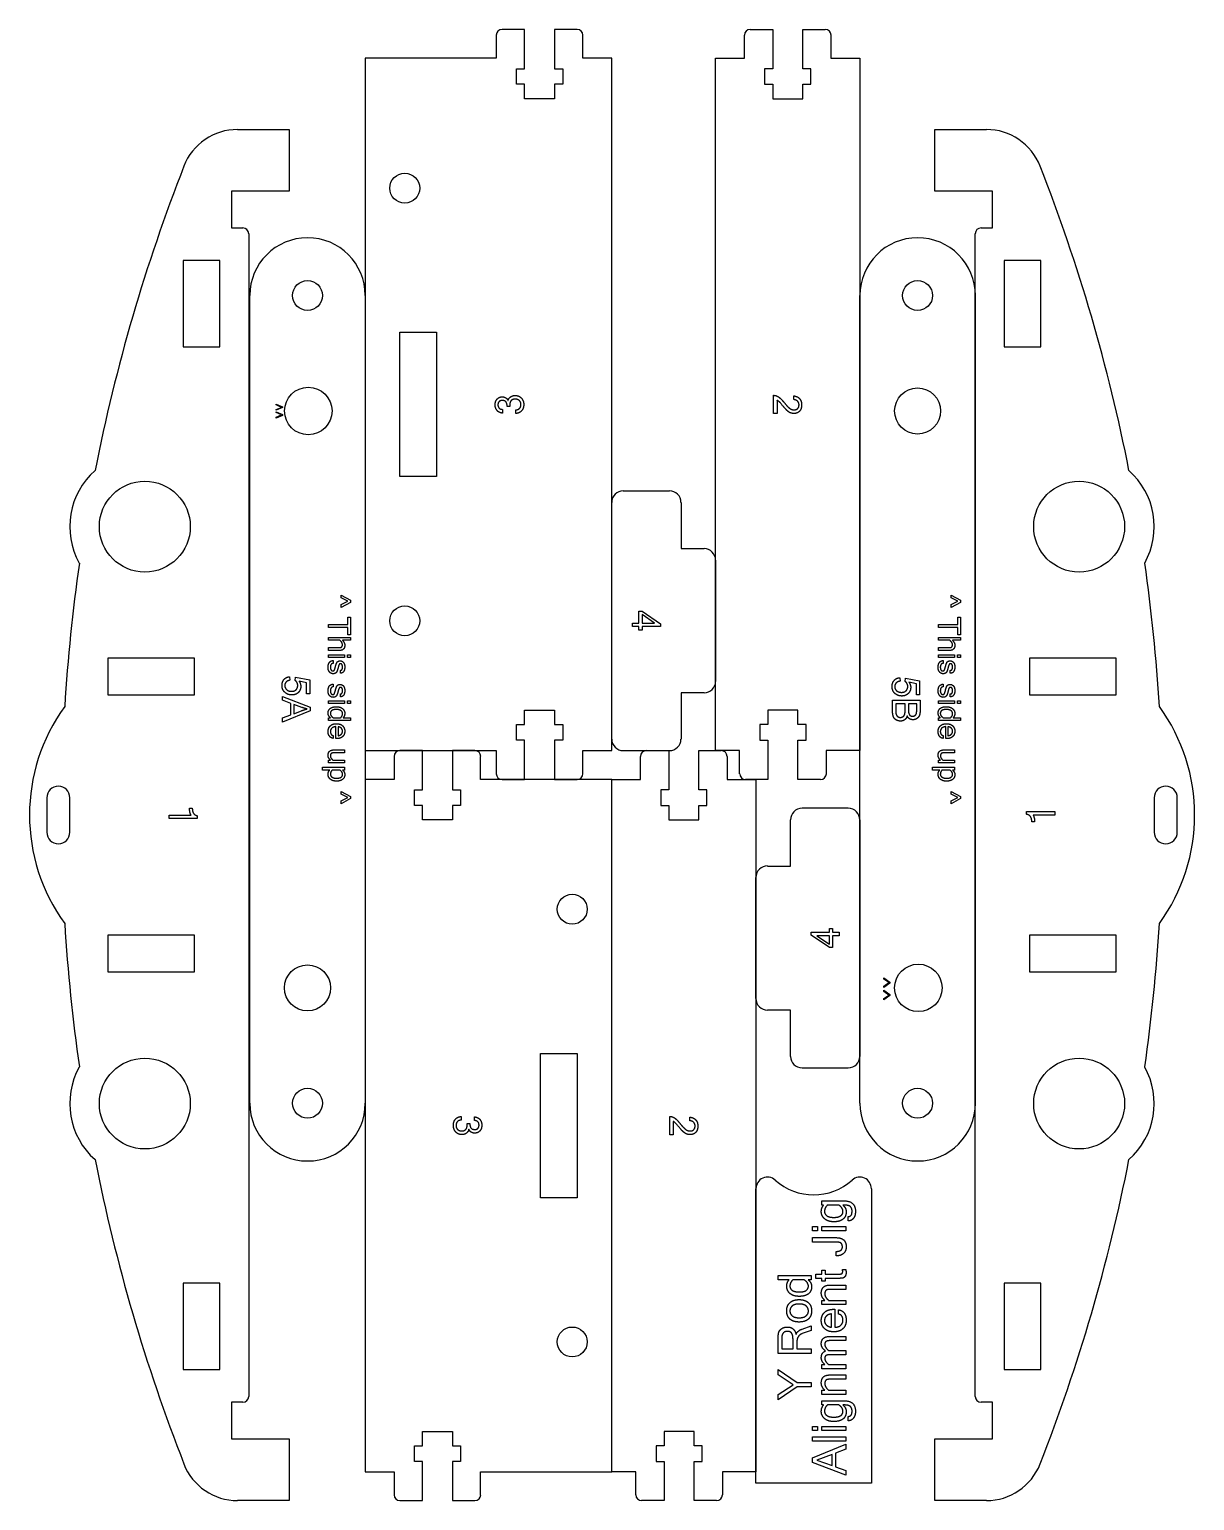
# Model space of a CAD drawing. Extents: x -0.9 to 7, y 0.1 to 10.2.
import ezdxf

# ---------------------------------------------------------------- set-up
doc = ezdxf.new("R2010")
doc.units = 0
doc.header["$MEASUREMENT"] = 0
doc.layers.add('VISIBLE', color=7, linetype='CONTINUOUS')

msp = doc.modelspace()

# ---------------------------------------------------------------- linework, layer by layer
at = {"layer": 'VISIBLE'}
for p, q in [((2.445, 10.166), (2.291, 10.166)), ((2.445, 9.898), (2.445, 10.166)), ((2.803, 10.166), (2.649, 10.166)), ((2.649, 10.166), (2.649, 9.898)), ((3.984, 10.166), (4.138, 10.166)), ((4.138, 10.166), (4.138, 9.898)), ((4.342, 9.898), (4.342, 10.166)), ((4.342, 10.166), (4.496, 10.166)), ((2.252, 10.127), (2.252, 9.969)), ((2.842, 9.969), (2.842, 10.127)), ((3.945, 9.969), (3.945, 10.127)), ((4.535, 10.127), (4.535, 9.969)), ((2.252, 9.969), (1.358, 9.969)), ((1.358, 9.969), (1.358, 5.245)), ((3.039, 9.969), (2.842, 9.969)), ((3.039, 5.245), (3.039, 9.969)), ((3.748, 9.969), (3.945, 9.969)), ((3.748, 5.245), (3.748, 9.969)), ((4.535, 9.969), (4.732, 9.969)), ((4.732, 9.969), (4.732, 5.245)), ((2.39, 9.792), (2.39, 9.898)), ((2.39, 9.898), (2.445, 9.898)), ((2.649, 9.898), (2.705, 9.898)), ((2.705, 9.898), (2.705, 9.792)), ((4.082, 9.898), (4.082, 9.792)), ((4.138, 9.898), (4.082, 9.898)), ((4.397, 9.898), (4.342, 9.898)), ((4.397, 9.792), (4.397, 9.898)), ((2.445, 9.792), (2.39, 9.792)), ((2.445, 9.693), (2.445, 9.792)), ((2.649, 9.792), (2.649, 9.693)), ((2.705, 9.792), (2.649, 9.792)), ((4.082, 9.792), (4.138, 9.792)), ((4.138, 9.792), (4.138, 9.693)), ((4.342, 9.792), (4.397, 9.792)), ((4.342, 9.693), (4.342, 9.792)), ((2.649, 9.693), (2.445, 9.693)), ((4.138, 9.693), (4.342, 9.693)), ((0.487, 9.483), (0.838, 9.483)), ((0.838, 9.483), (0.838, 9.062)), ((5.244, 9.483), (5.595, 9.483)), ((5.244, 9.062), (5.244, 9.483)), ((0.445, 9.062), (0.445, 8.812)), ((0.838, 9.062), (0.445, 9.062)), ((5.638, 9.062), (5.244, 9.062)), ((5.638, 8.812), (5.638, 9.062)), ((0.445, 8.812), (0.523, 8.812)), ((0.563, 8.772), (0.563, 0.837)), ((5.519, 0.837), (5.519, 8.772)), ((5.559, 8.812), (5.638, 8.812)), ((0.116, 8.589), (0.116, 7.999)), ((0.366, 8.589), (0.116, 8.589)), ((0.366, 7.999), (0.366, 8.589)), ((5.716, 8.589), (5.716, 7.999)), ((5.966, 8.589), (5.716, 8.589)), ((5.966, 7.999), (5.966, 8.589)), ((0.571, 2.838), (0.571, 8.35)), ((1.358, 8.35), (1.358, 2.838)), ((4.732, 2.838), (4.732, 8.35)), ((5.519, 8.35), (5.519, 2.838)), ((1.594, 8.099), (1.844, 8.099)), ((1.594, 7.115), (1.594, 8.099)), ((1.844, 8.099), (1.844, 7.115)), ((0.116, 7.999), (0.366, 7.999)), ((5.716, 7.999), (5.966, 7.999)), ((4.144, 7.545), (4.144, 7.669)), ((4.167, 7.635), (4.167, 7.545)), ((4.281, 7.64), (4.281, 7.665)), ((0.751, 7.608), (0.793, 7.59)), ((0.751, 7.603), (0.751, 7.608)), ((0.786, 7.587), (0.751, 7.603)), ((0.751, 7.572), (0.786, 7.587)), ((0.793, 7.585), (0.751, 7.567)), ((0.751, 7.567), (0.751, 7.572)), ((0.751, 7.556), (0.793, 7.538)), ((0.751, 7.551), (0.751, 7.556)), ((0.786, 7.535), (0.751, 7.551)), ((0.751, 7.52), (0.786, 7.535)), ((0.793, 7.532), (0.751, 7.514)), ((0.793, 7.59), (0.793, 7.585)), ((0.793, 7.538), (0.793, 7.532)), ((2.293, 7.573), (2.293, 7.548)), ((2.325, 7.593), (2.325, 7.599)), ((2.344, 7.593), (2.325, 7.593)), ((2.344, 7.603), (2.344, 7.593)), ((2.386, 7.545), (2.386, 7.57)), ((4.167, 7.545), (4.144, 7.545)), ((0.751, 7.514), (0.751, 7.52)), ((1.844, 7.115), (1.594, 7.115)), ((3.039, 5.323), (3.039, 6.938)), ((3.433, 7.016), (3.118, 7.016)), ((3.512, 6.938), (3.512, 6.623)), ((3.512, 6.623), (3.669, 6.623)), ((3.748, 6.544), (3.748, 5.717)), ((1.194, 6.286), (1.194, 6.305)), ((1.194, 6.305), (1.257, 6.271)), ((1.239, 6.264), (1.194, 6.286)), ((1.194, 6.241), (1.239, 6.264)), ((1.257, 6.256), (1.194, 6.222)), ((1.194, 6.222), (1.194, 6.241)), ((1.257, 6.271), (1.257, 6.256)), ((5.356, 6.286), (5.356, 6.305)), ((5.356, 6.305), (5.419, 6.271)), ((5.4, 6.264), (5.356, 6.286)), ((5.356, 6.241), (5.4, 6.264)), ((5.419, 6.256), (5.356, 6.222)), ((5.356, 6.222), (5.356, 6.241)), ((5.419, 6.271), (5.419, 6.256)), ((1.239, 6.105), (1.239, 6.154)), ((1.239, 6.154), (1.257, 6.154)), ((1.257, 6.154), (1.257, 6.035)), ((3.225, 6.195), (3.246, 6.195)), ((3.225, 6.115), (3.225, 6.195)), ((3.246, 6.195), (3.371, 6.11)), ((3.246, 6.173), (3.246, 6.115)), ((3.332, 6.115), (3.246, 6.173)), ((5.401, 6.105), (5.401, 6.154)), ((5.401, 6.154), (5.419, 6.154)), ((5.419, 6.154), (5.419, 6.035)), ((1.107, 6.105), (1.239, 6.105)), ((1.107, 6.085), (1.107, 6.105)), ((1.239, 6.085), (1.107, 6.085)), ((1.239, 6.035), (1.239, 6.085)), ((1.257, 6.035), (1.239, 6.035)), ((3.18, 6.091), (3.18, 6.115)), ((3.18, 6.115), (3.225, 6.115)), ((3.225, 6.091), (3.18, 6.091)), ((3.225, 6.066), (3.225, 6.091)), ((3.246, 6.066), (3.225, 6.066)), ((3.246, 6.115), (3.332, 6.115)), ((3.371, 6.091), (3.246, 6.091)), ((3.246, 6.091), (3.246, 6.066)), ((3.371, 6.11), (3.371, 6.091)), ((5.268, 6.085), (5.268, 6.105)), ((5.268, 6.105), (5.401, 6.105)), ((5.401, 6.085), (5.268, 6.085)), ((5.401, 6.035), (5.401, 6.085)), ((5.419, 6.035), (5.401, 6.035)), ((1.107, 5.997), (1.107, 6.016)), ((1.107, 6.016), (1.257, 6.016)), ((1.185, 5.997), (1.107, 5.997)), ((1.107, 5.947), (1.177, 5.947)), ((1.107, 5.927), (1.107, 5.947)), ((1.178, 5.927), (1.107, 5.927)), ((1.257, 5.997), (1.202, 5.997)), ((1.257, 6.016), (1.257, 5.997)), ((5.268, 5.997), (5.268, 6.016)), ((5.268, 6.016), (5.419, 6.016)), ((5.346, 5.997), (5.268, 5.997)), ((5.268, 5.947), (5.339, 5.947)), ((5.268, 5.927), (5.268, 5.947)), ((5.34, 5.927), (5.268, 5.927)), ((5.419, 5.997), (5.363, 5.997)), ((5.419, 6.016), (5.419, 5.997)), ((-0.399, 5.875), (-0.399, 5.625)), ((0.192, 5.875), (-0.399, 5.875)), ((0.192, 5.625), (0.192, 5.875)), ((1.107, 5.899), (1.216, 5.899)), ((1.107, 5.88), (1.107, 5.899)), ((1.216, 5.88), (1.107, 5.88)), ((1.139, 5.859), (1.139, 5.84)), ((1.216, 5.899), (1.216, 5.88)), ((1.236, 5.899), (1.257, 5.899)), ((1.236, 5.88), (1.236, 5.899)), ((1.257, 5.88), (1.236, 5.88)), ((1.257, 5.899), (1.257, 5.88)), ((5.268, 5.88), (5.268, 5.899)), ((5.268, 5.899), (5.377, 5.899)), ((5.377, 5.88), (5.268, 5.88)), ((5.301, 5.859), (5.301, 5.84)), ((5.377, 5.899), (5.377, 5.88)), ((5.398, 5.88), (5.398, 5.899)), ((5.398, 5.899), (5.419, 5.899)), ((5.419, 5.88), (5.398, 5.88)), ((5.419, 5.899), (5.419, 5.88)), ((5.89, 5.875), (5.89, 5.625)), ((6.481, 5.875), (5.89, 5.875)), ((6.481, 5.625), (6.481, 5.875)), ((0.842, 5.749), (0.844, 5.725)), ((0.879, 5.723), (0.882, 5.745)), ((0.882, 5.745), (0.979, 5.727)), ((0.979, 5.727), (0.979, 5.633)), ((1.188, 5.772), (1.188, 5.792)), ((5.004, 5.742), (5.006, 5.718)), ((5.041, 5.716), (5.043, 5.738)), ((5.043, 5.738), (5.14, 5.72)), ((5.349, 5.772), (5.349, 5.792)), ((-0.399, 5.625), (0.192, 5.625)), ((0.957, 5.708), (0.906, 5.718)), ((0.957, 5.633), (0.957, 5.708)), ((0.979, 5.633), (0.957, 5.633)), ((1.139, 5.698), (1.139, 5.679)), ((1.188, 5.612), (1.188, 5.631)), ((3.669, 5.638), (3.512, 5.638)), ((3.512, 5.638), (3.512, 5.323)), ((5.118, 5.701), (5.067, 5.711)), ((5.118, 5.626), (5.118, 5.701)), ((5.14, 5.626), (5.118, 5.626)), ((5.14, 5.72), (5.14, 5.626)), ((5.301, 5.698), (5.301, 5.679)), ((5.349, 5.612), (5.349, 5.631)), ((5.89, 5.625), (6.481, 5.625)), ((0.793, 5.614), (0.981, 5.542)), ((0.793, 5.588), (0.793, 5.614)), ((0.85, 5.567), (0.793, 5.588)), ((0.85, 5.489), (0.85, 5.567)), ((0.87, 5.56), (0.87, 5.496)), ((0.926, 5.539), (0.87, 5.56)), ((0.981, 5.542), (0.981, 5.515)), ((1.107, 5.585), (1.216, 5.585)), ((1.107, 5.566), (1.107, 5.585)), ((1.216, 5.566), (1.107, 5.566)), ((1.216, 5.585), (1.216, 5.566)), ((1.236, 5.585), (1.257, 5.585)), ((1.236, 5.566), (1.236, 5.585)), ((1.257, 5.566), (1.236, 5.566)), ((1.257, 5.585), (1.257, 5.566)), ((4.955, 5.516), (4.955, 5.588)), ((4.955, 5.588), (5.143, 5.588)), ((4.977, 5.563), (4.977, 5.516)), ((5.041, 5.563), (4.977, 5.563)), ((5.041, 5.519), (5.041, 5.563)), ((5.064, 5.563), (5.064, 5.522)), ((5.12, 5.563), (5.064, 5.563)), ((5.12, 5.525), (5.12, 5.563)), ((5.143, 5.588), (5.143, 5.517)), ((5.268, 5.585), (5.377, 5.585)), ((5.268, 5.566), (5.268, 5.585)), ((5.377, 5.566), (5.268, 5.566)), ((5.377, 5.585), (5.377, 5.566)), ((5.398, 5.566), (5.398, 5.585)), ((5.398, 5.585), (5.419, 5.585)), ((5.419, 5.566), (5.398, 5.566)), ((5.419, 5.585), (5.419, 5.566)), ((0.981, 5.515), (0.793, 5.438)), ((0.793, 5.467), (0.85, 5.489)), ((0.793, 5.438), (0.793, 5.467)), ((0.87, 5.496), (0.922, 5.516)), ((1.107, 5.469), (1.12, 5.469)), ((1.107, 5.449), (1.107, 5.469)), ((1.257, 5.449), (1.107, 5.449)), ((1.138, 5.469), (1.19, 5.469)), ((1.207, 5.469), (1.257, 5.469)), ((1.257, 5.469), (1.257, 5.449)), ((2.39, 5.316), (2.39, 5.422)), ((2.39, 5.422), (2.445, 5.422)), ((2.445, 5.52), (2.649, 5.52)), ((2.445, 5.422), (2.445, 5.52)), ((2.649, 5.52), (2.649, 5.422)), ((2.649, 5.422), (2.705, 5.422)), ((2.705, 5.422), (2.705, 5.316)), ((4.105, 5.422), (4.05, 5.422)), ((4.05, 5.422), (4.05, 5.316)), ((4.31, 5.52), (4.105, 5.52)), ((4.105, 5.52), (4.105, 5.422)), ((4.31, 5.422), (4.31, 5.52)), ((4.365, 5.422), (4.31, 5.422)), ((4.365, 5.316), (4.365, 5.422)), ((5.268, 5.469), (5.281, 5.469)), ((5.268, 5.449), (5.268, 5.469)), ((5.419, 5.449), (5.268, 5.449)), ((5.3, 5.469), (5.351, 5.469)), ((5.369, 5.469), (5.419, 5.469)), ((5.419, 5.469), (5.419, 5.449)), ((1.139, 5.348), (1.139, 5.328)), ((1.157, 5.326), (1.157, 5.408)), ((1.161, 5.326), (1.157, 5.326)), ((1.172, 5.407), (1.172, 5.346)), ((5.301, 5.348), (5.301, 5.328)), ((5.318, 5.326), (5.318, 5.408)), ((5.323, 5.326), (5.318, 5.326)), ((5.333, 5.407), (5.333, 5.346)), ((1.145, 5.249), (1.216, 5.249)), ((1.216, 5.229), (1.145, 5.229)), ((1.216, 5.249), (1.216, 5.229)), ((1.358, 5.245), (2.252, 5.245)), ((1.748, 5.245), (1.594, 5.245)), ((1.748, 4.977), (1.748, 5.245)), ((1.953, 5.245), (1.953, 4.977)), ((2.106, 5.245), (1.953, 5.245)), ((2.252, 5.245), (2.252, 5.087)), ((2.445, 5.316), (2.39, 5.316)), ((2.445, 5.048), (2.445, 5.316)), ((2.649, 5.316), (2.649, 5.048)), ((2.705, 5.316), (2.649, 5.316)), ((2.842, 5.245), (3.039, 5.245)), ((2.842, 5.087), (2.842, 5.245)), ((3.118, 5.245), (3.433, 5.245)), ((3.275, 5.245), (3.429, 5.245)), ((3.429, 5.245), (3.429, 4.977)), ((3.634, 4.977), (3.634, 5.245)), ((3.634, 5.245), (3.787, 5.245)), ((3.912, 5.245), (3.748, 5.245)), ((3.912, 5.087), (3.912, 5.245)), ((4.05, 5.316), (4.105, 5.316)), ((4.105, 5.316), (4.105, 5.048)), ((4.31, 5.048), (4.31, 5.316)), ((4.31, 5.316), (4.365, 5.316)), ((4.732, 5.245), (4.503, 5.245)), ((4.503, 5.245), (4.503, 5.087)), ((5.306, 5.249), (5.377, 5.249)), ((5.377, 5.229), (5.307, 5.229)), ((5.377, 5.249), (5.377, 5.229)), ((1.065, 5.112), (1.065, 5.131)), ((1.065, 5.131), (1.216, 5.131)), ((1.107, 5.179), (1.121, 5.179)), ((1.107, 5.16), (1.107, 5.179)), ((1.216, 5.16), (1.107, 5.16)), ((1.138, 5.179), (1.216, 5.179)), ((1.216, 5.179), (1.216, 5.16)), ((1.216, 5.131), (1.216, 5.112)), ((1.555, 5.205), (1.555, 5.048)), ((2.145, 5.048), (2.145, 5.205)), ((3.236, 5.048), (3.236, 5.205)), ((3.827, 5.205), (3.827, 5.048)), ((5.227, 5.112), (5.227, 5.131)), ((5.227, 5.131), (5.377, 5.131)), ((5.268, 5.16), (5.268, 5.179)), ((5.268, 5.179), (5.282, 5.179)), ((5.377, 5.16), (5.268, 5.16)), ((5.299, 5.179), (5.377, 5.179)), ((5.377, 5.179), (5.377, 5.16)), ((5.377, 5.131), (5.377, 5.112)), ((1.115, 5.112), (1.065, 5.112)), ((1.184, 5.112), (1.133, 5.112)), ((1.216, 5.112), (1.203, 5.112)), ((1.555, 5.048), (1.358, 5.048)), ((1.358, 5.048), (1.358, 0.323)), ((3.039, 5.048), (2.145, 5.048)), ((2.291, 5.048), (2.445, 5.048)), ((2.649, 5.048), (2.803, 5.048)), ((3.039, 5.048), (3.236, 5.048)), ((3.039, 0.323), (3.039, 5.048)), ((3.039, 0.323), (3.039, 5.048)), ((3.827, 5.048), (4.023, 5.048)), ((4.105, 5.048), (3.952, 5.048)), ((4.023, 5.048), (4.023, 0.323)), ((4.464, 5.048), (4.31, 5.048)), ((5.277, 5.112), (5.227, 5.112)), ((5.346, 5.112), (5.294, 5.112)), ((5.377, 5.112), (5.364, 5.112)), ((-0.815, 4.923), (-0.815, 4.687)), ((-0.658, 4.687), (-0.658, 4.923)), ((1.194, 4.947), (1.194, 4.965)), ((1.194, 4.965), (1.257, 4.931)), ((1.239, 4.924), (1.194, 4.947)), ((1.194, 4.901), (1.239, 4.924)), ((1.257, 4.931), (1.257, 4.917)), ((1.693, 4.871), (1.693, 4.977)), ((1.693, 4.977), (1.748, 4.977)), ((1.953, 4.977), (2.008, 4.977)), ((2.008, 4.977), (2.008, 4.871)), ((3.374, 4.977), (3.374, 4.871)), ((3.429, 4.977), (3.374, 4.977)), ((3.689, 4.977), (3.634, 4.977)), ((3.689, 4.871), (3.689, 4.977)), ((5.356, 4.947), (5.356, 4.965)), ((5.356, 4.965), (5.419, 4.931)), ((5.4, 4.924), (5.356, 4.947)), ((5.356, 4.901), (5.4, 4.924)), ((5.419, 4.931), (5.419, 4.917)), ((6.74, 4.923), (6.74, 4.687)), ((6.897, 4.687), (6.897, 4.923)), ((0.159, 4.851), (0.178, 4.851)), ((1.257, 4.917), (1.194, 4.882)), ((1.194, 4.882), (1.194, 4.901)), ((1.748, 4.871), (1.693, 4.871)), ((1.748, 4.772), (1.748, 4.871)), ((1.953, 4.871), (1.953, 4.772)), ((2.008, 4.871), (1.953, 4.871)), ((3.374, 4.871), (3.429, 4.871)), ((3.429, 4.871), (3.429, 4.772)), ((3.634, 4.871), (3.689, 4.871)), ((3.634, 4.772), (3.634, 4.871)), ((4.653, 4.851), (4.338, 4.851)), ((5.419, 4.917), (5.356, 4.882)), ((5.356, 4.882), (5.356, 4.901)), ((5.87, 4.81), (5.87, 4.828)), ((5.87, 4.828), (6.062, 4.828)), ((6.062, 4.828), (6.062, 4.804)), ((0.021, 4.805), (0.169, 4.805)), ((0.021, 4.781), (0.021, 4.805)), ((0.212, 4.781), (0.021, 4.781)), ((0.212, 4.8), (0.212, 4.781)), ((1.953, 4.772), (1.748, 4.772)), ((3.429, 4.772), (3.634, 4.772)), ((4.26, 4.457), (4.26, 4.772)), ((4.732, 4.772), (4.732, 3.158)), ((5.924, 4.759), (5.905, 4.759)), ((6.062, 4.804), (5.914, 4.804)), ((4.102, 4.457), (4.26, 4.457)), ((4.023, 3.552), (4.023, 4.379)), ((4.525, 4.03), (4.546, 4.03)), ((4.525, 4.005), (4.525, 4.03)), ((4.546, 4.03), (4.546, 4.005)), ((-0.399, 3.985), (-0.399, 3.735)), ((0.192, 3.985), (-0.399, 3.985)), ((0.192, 3.735), (0.192, 3.985)), ((4.401, 4.005), (4.525, 4.005)), ((4.401, 3.986), (4.401, 4.005)), ((4.525, 3.9), (4.401, 3.986)), ((4.439, 3.98), (4.525, 3.923)), ((4.525, 3.98), (4.439, 3.98)), ((4.525, 3.923), (4.525, 3.98)), ((4.546, 4.005), (4.591, 4.005)), ((4.546, 3.98), (4.546, 3.9)), ((4.591, 3.98), (4.546, 3.98)), ((4.591, 4.005), (4.591, 3.98)), ((5.89, 3.985), (5.89, 3.735)), ((6.481, 3.985), (5.89, 3.985)), ((6.481, 3.735), (6.481, 3.985)), ((4.546, 3.9), (4.525, 3.9)), ((-0.399, 3.735), (0.192, 3.735)), ((5.89, 3.735), (6.481, 3.735)), ((4.895, 3.694), (4.937, 3.664)), ((4.895, 3.684), (4.895, 3.694)), ((4.929, 3.661), (4.895, 3.684)), ((4.895, 3.637), (4.929, 3.661)), ((4.937, 3.658), (4.895, 3.628)), ((4.895, 3.628), (4.895, 3.637)), ((4.937, 3.664), (4.937, 3.658)), ((4.895, 3.6), (4.895, 3.609)), ((4.895, 3.609), (4.937, 3.579)), ((4.929, 3.576), (4.895, 3.6)), ((4.895, 3.553), (4.929, 3.576)), ((4.937, 3.573), (4.895, 3.543)), ((4.895, 3.543), (4.895, 3.553)), ((4.937, 3.579), (4.937, 3.573)), ((4.26, 3.473), (4.102, 3.473)), ((4.26, 3.158), (4.26, 3.473)), ((2.553, 2.193), (2.553, 3.178)), ((2.553, 3.178), (2.803, 3.178)), ((2.803, 3.178), (2.803, 2.193)), ((4.338, 3.079), (4.653, 3.079)), ((2.011, 2.747), (2.011, 2.722)), ((2.104, 2.72), (2.104, 2.745)), ((3.436, 2.623), (3.436, 2.748)), ((3.458, 2.714), (3.458, 2.623)), ((3.573, 2.718), (3.573, 2.743)), ((2.053, 2.699), (2.072, 2.699)), ((2.053, 2.69), (2.053, 2.699)), ((2.072, 2.699), (2.072, 2.694)), ((3.458, 2.623), (3.436, 2.623)), ((4.023, 0.245), (4.023, 2.255)), ((4.811, 2.255), (4.811, 0.245)), ((2.803, 2.193), (2.553, 2.193)), ((4.472, 2.143), (4.472, 2.172)), ((4.472, 2.172), (4.623, 2.172)), ((4.485, 2.143), (4.472, 2.143)), ((4.589, 2.143), (4.511, 2.143)), ((4.624, 2.143), (4.616, 2.143)), ((4.652, 2.035), (4.652, 2.065)), ((4.41, 1.968), (4.41, 1.997)), ((4.41, 1.997), (4.442, 1.997)), ((4.442, 1.968), (4.41, 1.968)), ((4.41, 1.891), (4.41, 1.921)), ((4.41, 1.921), (4.564, 1.921)), ((4.442, 1.997), (4.442, 1.968)), ((4.472, 1.968), (4.472, 1.997)), ((4.472, 1.997), (4.636, 1.997)), ((4.636, 1.968), (4.472, 1.968)), ((4.636, 1.997), (4.636, 1.968)), ((4.565, 1.891), (4.41, 1.891)), ((4.571, 1.797), (4.571, 1.827)), ((4.577, 1.797), (4.571, 1.797)), ((0.366, 1.611), (0.116, 1.611)), ((0.116, 1.611), (0.116, 1.02)), ((0.366, 1.02), (0.366, 1.611)), ((4.174, 1.662), (4.399, 1.662)), ((4.174, 1.633), (4.174, 1.662)), ((4.249, 1.633), (4.174, 1.633)), ((4.352, 1.633), (4.275, 1.633)), ((4.399, 1.633), (4.38, 1.633)), ((4.399, 1.662), (4.399, 1.633)), ((4.432, 1.643), (4.432, 1.672)), ((4.432, 1.672), (4.472, 1.672)), ((4.472, 1.643), (4.432, 1.643)), ((4.472, 1.699), (4.495, 1.699)), ((4.472, 1.672), (4.472, 1.699)), ((4.472, 1.623), (4.472, 1.643)), ((4.495, 1.623), (4.472, 1.623)), ((4.495, 1.699), (4.495, 1.672)), ((4.495, 1.672), (4.589, 1.672)), ((4.588, 1.643), (4.495, 1.643)), ((4.495, 1.643), (4.495, 1.623)), ((4.614, 1.703), (4.636, 1.703)), ((5.966, 1.611), (5.716, 1.611)), ((5.716, 1.611), (5.716, 1.02)), ((5.966, 1.02), (5.966, 1.611)), ((4.529, 1.597), (4.636, 1.597)), ((4.636, 1.568), (4.53, 1.568)), ((4.636, 1.597), (4.636, 1.568)), ((4.472, 1.493), (4.493, 1.493)), ((4.472, 1.464), (4.472, 1.493)), ((4.636, 1.464), (4.472, 1.464)), ((4.519, 1.493), (4.636, 1.493)), ((4.554, 1.432), (4.561, 1.432)), ((4.561, 1.432), (4.561, 1.309)), ((4.587, 1.398), (4.587, 1.428)), ((4.636, 1.493), (4.636, 1.464)), ((4.338, 1.297), (4.399, 1.319)), ((4.399, 1.319), (4.399, 1.287)), ((4.538, 1.309), (4.538, 1.401)), ((4.174, 1.131), (4.174, 1.231)), ((4.199, 1.232), (4.199, 1.161)), ((4.276, 1.161), (4.276, 1.228)), ((4.297, 1.261), (4.297, 1.261)), ((4.303, 1.216), (4.303, 1.161)), ((4.399, 1.287), (4.339, 1.266)), ((4.529, 1.247), (4.636, 1.247)), ((4.636, 1.218), (4.53, 1.218)), ((4.636, 1.247), (4.636, 1.218)), ((4.399, 1.131), (4.174, 1.131)), ((4.199, 1.161), (4.276, 1.161)), ((4.303, 1.161), (4.399, 1.161)), ((4.399, 1.161), (4.399, 1.131)), ((4.519, 1.151), (4.636, 1.151)), ((4.636, 1.122), (4.53, 1.122)), ((4.636, 1.151), (4.636, 1.122)), ((0.116, 1.02), (0.366, 1.02)), ((4.174, 1.021), (4.304, 0.932)), ((4.174, 0.985), (4.174, 1.021)), ((4.472, 1.055), (4.493, 1.055)), ((4.472, 1.026), (4.472, 1.055)), ((4.636, 1.026), (4.472, 1.026)), ((4.519, 1.055), (4.636, 1.055)), ((4.636, 1.055), (4.636, 1.026)), ((5.716, 1.02), (5.966, 1.02)), ((4.278, 0.917), (4.174, 0.985)), ((4.174, 0.85), (4.278, 0.917)), ((4.304, 0.932), (4.399, 0.932)), ((4.399, 0.932), (4.399, 0.902)), ((4.529, 0.984), (4.636, 0.984)), ((4.636, 0.955), (4.53, 0.955)), ((4.636, 0.984), (4.636, 0.955)), ((4.304, 0.902), (4.174, 0.814)), ((4.174, 0.814), (4.174, 0.85)), ((4.399, 0.902), (4.304, 0.902)), ((4.472, 0.851), (4.472, 0.88)), ((4.472, 0.88), (4.493, 0.88)), ((4.636, 0.851), (4.472, 0.851)), ((4.472, 0.808), (4.623, 0.808)), ((4.472, 0.779), (4.472, 0.808)), ((4.519, 0.88), (4.636, 0.88)), ((4.636, 0.88), (4.636, 0.851)), ((0.523, 0.798), (0.445, 0.798)), ((0.445, 0.798), (0.445, 0.548)), ((4.485, 0.779), (4.472, 0.779)), ((4.589, 0.779), (4.511, 0.779)), ((4.624, 0.779), (4.616, 0.779)), ((5.638, 0.798), (5.559, 0.798)), ((5.638, 0.548), (5.638, 0.798)), ((4.41, 0.633), (4.442, 0.633)), ((4.41, 0.604), (4.41, 0.633)), ((4.442, 0.604), (4.41, 0.604)), ((4.442, 0.633), (4.442, 0.604)), ((4.472, 0.633), (4.636, 0.633)), ((4.472, 0.604), (4.472, 0.633)), ((4.636, 0.604), (4.472, 0.604)), ((4.636, 0.633), (4.636, 0.604)), ((4.652, 0.671), (4.652, 0.701)), ((0.445, 0.548), (0.838, 0.548)), ((0.838, 0.548), (0.838, 0.127)), ((1.748, 0.501), (1.748, 0.599)), ((1.748, 0.599), (1.953, 0.599)), ((1.953, 0.599), (1.953, 0.501)), ((3.601, 0.599), (3.397, 0.599)), ((3.397, 0.599), (3.397, 0.501)), ((3.601, 0.501), (3.601, 0.599)), ((4.41, 0.561), (4.636, 0.561)), ((4.41, 0.532), (4.41, 0.561)), ((4.636, 0.532), (4.41, 0.532)), ((4.41, 0.419), (4.636, 0.511)), ((4.636, 0.561), (4.636, 0.532)), ((4.636, 0.511), (4.636, 0.477)), ((5.244, 0.548), (5.638, 0.548)), ((5.244, 0.127), (5.244, 0.548)), ((1.693, 0.501), (1.748, 0.501)), ((1.693, 0.394), (1.693, 0.501)), ((1.953, 0.501), (2.008, 0.501)), ((2.008, 0.501), (2.008, 0.394)), ((3.397, 0.501), (3.342, 0.501)), ((3.342, 0.501), (3.342, 0.394)), ((3.657, 0.501), (3.601, 0.501)), ((3.657, 0.394), (3.657, 0.501)), ((4.41, 0.387), (4.41, 0.419)), ((4.543, 0.442), (4.439, 0.403)), ((4.439, 0.403), (4.543, 0.365)), ((4.543, 0.365), (4.543, 0.442)), ((4.636, 0.477), (4.567, 0.451)), ((4.567, 0.451), (4.567, 0.357)), ((1.358, 0.323), (1.555, 0.323)), ((1.555, 0.323), (1.555, 0.166)), ((1.748, 0.394), (1.693, 0.394)), ((1.748, 0.127), (1.748, 0.394)), ((1.953, 0.394), (1.953, 0.127)), ((2.008, 0.394), (1.953, 0.394)), ((2.145, 0.323), (3.039, 0.323)), ((2.145, 0.166), (2.145, 0.323)), ((3.204, 0.323), (3.039, 0.323)), ((3.204, 0.166), (3.204, 0.323)), ((3.342, 0.394), (3.397, 0.394)), ((3.397, 0.394), (3.397, 0.127)), ((3.601, 0.127), (3.601, 0.394)), ((3.601, 0.394), (3.657, 0.394)), ((4.023, 0.323), (3.794, 0.323)), ((3.794, 0.323), (3.794, 0.166)), ((4.636, 0.3), (4.41, 0.387)), ((4.567, 0.357), (4.636, 0.332)), ((4.636, 0.332), (4.636, 0.3)), ((4.811, 0.245), (4.023, 0.245)), ((0.838, 0.127), (0.487, 0.127)), ((1.594, 0.127), (1.748, 0.127)), ((1.953, 0.127), (2.106, 0.127)), ((3.397, 0.127), (3.243, 0.127)), ((3.755, 0.127), (3.601, 0.127)), ((5.595, 0.127), (5.244, 0.127))]:
    msp.add_line(p, q, dxfattribs=at)
for centre, radius in [((1.627, 9.083), 0.102), ((0.964, 8.35), 0.102), ((5.126, 8.35), 0.102), ((0.969, 7.562), 0.162), ((5.126, 7.562), 0.157), ((-0.146, 6.773), 0.31), ((6.228, 6.773), 0.31), ((1.627, 6.13), 0.102), ((2.77, 4.162), 0.102), ((0.964, 3.625), 0.157), ((5.131, 3.625), 0.162), ((-0.146, 2.836), 0.31), ((6.228, 2.836), 0.31), ((0.964, 2.838), 0.102), ((5.126, 2.838), 0.102), ((2.77, 1.209), 0.102)]:
    msp.add_circle(centre, radius, dxfattribs=at)
for centre, radius, start, end in [((2.291, 10.127), 0.0394, 90, 180), ((2.803, 10.127), 0.0394, 0, 90), ((3.984, 10.127), 0.0394, 90, 180), ((4.496, 10.127), 0.0394, 0, 90), ((0.487, 9.089), 0.394, 90, 158.6175), ((5.595, 9.089), 0.394, 21.3825, 90), ((11.43, 4.805), 12.145, 158.6175, 168.837), ((-5.347, 4.805), 12.145, 11.163, 21.3825), ((0.523, 8.772), 0.0394, 0, 90), ((0.964, 8.35), 0.394, 0, 180), ((5.126, 8.35), 0.394, 0, 180), ((5.559, 8.772), 0.0394, 90, 180), ((-0.146, 6.773), 0.512, 131.5901, 209.1074), ((6.228, 6.773), 0.512, 330.8926, 48.4099), ((3.118, 6.938), 0.0787, 90, 180), ((3.433, 6.938), 0.0787, 0, 90), ((3.669, 6.544), 0.0787, 0, 90), ((11.43, 4.805), 12.145, 171.8605, 176.5053), ((-5.347, 4.805), 12.145, 3.4947, 8.1395), ((3.669, 5.717), 0.0787, 270, 0), ((0.327, 4.805), 1.26, 144.0109, 215.9891), ((5.756, 4.805), 1.26, 324.0109, 35.9891), ((3.118, 5.323), 0.0787, 180, 270), ((3.433, 5.323), 0.0787, 270, 0), ((1.594, 5.205), 0.0394, 90, 180), ((2.106, 5.205), 0.0394, 0, 90), ((3.275, 5.205), 0.0394, 90, 180), ((3.787, 5.205), 0.0394, 0, 90), ((2.291, 5.087), 0.0394, 180, 270), ((2.803, 5.087), 0.0394, 270, 0), ((3.952, 5.087), 0.0394, 180, 270), ((4.464, 5.087), 0.0394, 270, 0), ((-0.736, 4.923), 0.0787, 0, 180), ((6.819, 4.923), 0.0787, 0, 180), ((4.338, 4.772), 0.0787, 90, 180), ((4.653, 4.772), 0.0787, 0, 90), ((-0.736, 4.687), 0.0787, 180, 360), ((6.819, 4.687), 0.0787, 180, 360), ((4.102, 4.379), 0.0787, 90, 180), ((11.43, 4.805), 12.145, 183.4947, 188.1395), ((-5.347, 4.805), 12.145, 351.8605, 356.5053), ((4.102, 3.552), 0.0787, 180, 270), ((4.338, 3.158), 0.0787, 180, 270), ((4.653, 3.158), 0.0787, 270, 0), ((-0.146, 2.836), 0.512, 150.8926, 228.4099), ((6.228, 2.836), 0.512, 311.5901, 29.1074), ((0.964, 2.838), 0.394, 180, 360), ((5.126, 2.838), 0.394, 180, 360), ((11.43, 4.805), 12.145, 191.163, 201.3825), ((-5.347, 4.805), 12.145, 338.6175, 348.837), ((4.102, 2.255), 0.0787, 48.1897, 180), ((4.417, 2.607), 0.394, 228.1897, 311.8103), ((4.732, 2.255), 0.0787, 0, 131.8103), ((0.523, 0.837), 0.0394, 270, 0), ((5.559, 0.837), 0.0394, 180, 270), ((0.487, 0.52), 0.394, 201.3825, 270), ((5.595, 0.52), 0.394, 270, 338.6175), ((1.594, 0.166), 0.0394, 180, 270), ((2.106, 0.166), 0.0394, 270, 0), ((3.243, 0.166), 0.0394, 180, 270), ((3.755, 0.166), 0.0394, 270, 0)]:
    msp.add_arc(centre, radius, start, end, dxfattribs=at)
for points in [[(2.244, 7.604), (2.244, 7.629), (2.258, 7.644)], [(2.258, 7.644), (2.272, 7.659), (2.293, 7.659)], [(2.293, 7.634), (2.279, 7.634), (2.271, 7.626)], [(2.293, 7.659), (2.305, 7.659), (2.316, 7.652)], [(2.325, 7.599), (2.325, 7.634), (2.293, 7.634)], [(2.316, 7.652), (2.327, 7.646), (2.332, 7.633)], [(2.332, 7.633), (2.337, 7.65), (2.35, 7.659)], [(2.353, 7.633), (2.344, 7.623), (2.344, 7.603)], [(2.35, 7.659), (2.363, 7.668), (2.38, 7.668)], [(2.381, 7.643), (2.363, 7.643), (2.353, 7.633)], [(2.38, 7.668), (2.406, 7.668), (2.422, 7.651)], [(2.409, 7.633), (2.398, 7.643), (2.381, 7.643)], [(2.42, 7.606), (2.42, 7.623), (2.409, 7.633)], [(2.422, 7.651), (2.439, 7.633), (2.439, 7.606)], [(4.144, 7.669), (4.162, 7.669), (4.177, 7.658)], [(4.203, 7.601), (4.175, 7.635), (4.167, 7.635)], [(4.177, 7.658), (4.193, 7.648), (4.216, 7.619)], [(4.281, 7.665), (4.306, 7.663), (4.321, 7.646)], [(4.308, 7.628), (4.299, 7.638), (4.281, 7.64)], [(4.321, 7.646), (4.335, 7.63), (4.335, 7.604)], [(2.257, 7.566), (2.244, 7.581), (2.244, 7.604)], [(2.293, 7.548), (2.269, 7.55), (2.257, 7.566)], [(2.271, 7.626), (2.263, 7.619), (2.263, 7.605)], [(2.263, 7.605), (2.263, 7.576), (2.293, 7.573)], [(2.386, 7.57), (2.4, 7.57), (2.41, 7.58)], [(2.424, 7.563), (2.41, 7.547), (2.386, 7.545)], [(2.41, 7.58), (2.42, 7.589), (2.42, 7.606)], [(2.439, 7.606), (2.439, 7.58), (2.424, 7.563)], [(4.246, 7.556), (4.231, 7.568), (4.203, 7.601)], [(4.216, 7.619), (4.239, 7.591), (4.252, 7.581)], [(4.283, 7.545), (4.262, 7.545), (4.246, 7.556)], [(4.252, 7.581), (4.266, 7.57), (4.283, 7.57)], [(4.283, 7.57), (4.299, 7.57), (4.308, 7.579)], [(4.32, 7.56), (4.305, 7.545), (4.283, 7.545)], [(4.317, 7.604), (4.317, 7.618), (4.308, 7.628)], [(4.308, 7.579), (4.317, 7.588), (4.317, 7.604)], [(4.335, 7.604), (4.335, 7.576), (4.32, 7.56)], [(1.177, 5.947), (1.191, 5.947), (1.196, 5.951)], [(1.218, 5.964), (1.218, 5.927), (1.178, 5.927)], [(1.202, 5.967), (1.202, 5.982), (1.185, 5.997)], [(1.196, 5.951), (1.202, 5.956), (1.202, 5.967)], [(1.202, 5.997), (1.218, 5.982), (1.218, 5.964)], [(5.339, 5.947), (5.352, 5.947), (5.358, 5.951)], [(5.38, 5.964), (5.38, 5.927), (5.34, 5.927)], [(5.364, 5.967), (5.364, 5.982), (5.346, 5.997)], [(5.358, 5.951), (5.364, 5.956), (5.364, 5.967)], [(5.363, 5.997), (5.38, 5.982), (5.38, 5.964)], [(1.104, 5.812), (1.104, 5.857), (1.139, 5.859)], [(1.139, 5.84), (1.12, 5.839), (1.12, 5.813)], [(1.155, 5.82), (1.16, 5.839), (1.166, 5.848)], [(1.166, 5.848), (1.172, 5.857), (1.187, 5.857)], [(1.18, 5.832), (1.177, 5.827), (1.172, 5.808)], [(1.189, 5.837), (1.182, 5.837), (1.18, 5.832)], [(1.187, 5.857), (1.2, 5.857), (1.209, 5.846)], [(1.199, 5.831), (1.196, 5.837), (1.189, 5.837)], [(1.203, 5.815), (1.203, 5.824), (1.199, 5.831)], [(1.209, 5.846), (1.218, 5.834), (1.218, 5.816)], [(5.266, 5.812), (5.266, 5.857), (5.301, 5.859)], [(5.301, 5.84), (5.281, 5.839), (5.281, 5.813)], [(5.317, 5.82), (5.322, 5.839), (5.327, 5.848)], [(5.327, 5.848), (5.333, 5.857), (5.348, 5.857)], [(5.341, 5.832), (5.338, 5.827), (5.333, 5.808)], [(5.35, 5.837), (5.344, 5.837), (5.341, 5.832)], [(5.348, 5.857), (5.362, 5.857), (5.371, 5.846)], [(5.361, 5.831), (5.357, 5.837), (5.35, 5.837)], [(5.365, 5.815), (5.365, 5.824), (5.361, 5.831)], [(5.371, 5.846), (5.38, 5.834), (5.38, 5.816)], [(0.79, 5.689), (0.79, 5.714), (0.804, 5.731)], [(0.804, 5.731), (0.819, 5.747), (0.842, 5.749)], [(0.844, 5.725), (0.827, 5.722), (0.818, 5.712)], [(0.892, 5.709), (0.887, 5.718), (0.879, 5.723)], [(1.114, 5.781), (1.104, 5.792), (1.104, 5.812)], [(1.139, 5.769), (1.124, 5.769), (1.114, 5.781)], [(1.12, 5.813), (1.12, 5.801), (1.125, 5.794)], [(1.125, 5.794), (1.129, 5.788), (1.137, 5.788)], [(1.137, 5.788), (1.144, 5.788), (1.147, 5.794)], [(1.161, 5.778), (1.154, 5.769), (1.139, 5.769)], [(1.147, 5.794), (1.15, 5.8), (1.155, 5.82)], [(1.172, 5.808), (1.167, 5.788), (1.161, 5.778)], [(1.218, 5.816), (1.218, 5.773), (1.188, 5.772)], [(1.188, 5.792), (1.203, 5.793), (1.203, 5.815)], [(4.952, 5.682), (4.952, 5.707), (4.966, 5.723)], [(4.966, 5.723), (4.98, 5.74), (5.004, 5.742)], [(5.276, 5.781), (5.266, 5.792), (5.266, 5.812)], [(5.3, 5.769), (5.285, 5.769), (5.276, 5.781)], [(5.281, 5.813), (5.281, 5.801), (5.286, 5.794)], [(5.286, 5.794), (5.291, 5.788), (5.298, 5.788)], [(5.298, 5.788), (5.306, 5.788), (5.309, 5.794)], [(5.322, 5.778), (5.316, 5.769), (5.3, 5.769)], [(5.309, 5.794), (5.312, 5.8), (5.317, 5.82)], [(5.333, 5.808), (5.329, 5.788), (5.322, 5.778)], [(5.38, 5.816), (5.38, 5.773), (5.349, 5.772)], [(5.349, 5.792), (5.365, 5.793), (5.365, 5.815)], [(0.813, 5.639), (0.79, 5.657), (0.79, 5.689)], [(0.818, 5.712), (0.809, 5.703), (0.809, 5.689)], [(0.809, 5.689), (0.809, 5.672), (0.822, 5.66)], [(0.857, 5.624), (0.831, 5.624), (0.813, 5.639)], [(0.822, 5.66), (0.834, 5.649), (0.855, 5.649)], [(0.855, 5.649), (0.875, 5.649), (0.886, 5.66)], [(0.901, 5.641), (0.884, 5.624), (0.857, 5.624)], [(0.886, 5.66), (0.897, 5.671), (0.897, 5.689)], [(0.897, 5.689), (0.897, 5.7), (0.892, 5.709)], [(0.918, 5.683), (0.918, 5.658), (0.901, 5.641)], [(0.906, 5.718), (0.918, 5.702), (0.918, 5.683)], [(1.104, 5.652), (1.104, 5.696), (1.139, 5.698)], [(1.114, 5.62), (1.104, 5.632), (1.104, 5.652)], [(1.139, 5.679), (1.12, 5.679), (1.12, 5.652)], [(1.12, 5.652), (1.12, 5.64), (1.125, 5.634)], [(1.125, 5.634), (1.129, 5.627), (1.137, 5.627)], [(1.137, 5.627), (1.144, 5.627), (1.147, 5.633)], [(1.147, 5.633), (1.15, 5.64), (1.155, 5.659)], [(1.155, 5.659), (1.16, 5.678), (1.166, 5.687)], [(1.172, 5.647), (1.167, 5.627), (1.161, 5.618)], [(1.166, 5.687), (1.172, 5.696), (1.187, 5.696)], [(1.18, 5.672), (1.177, 5.667), (1.172, 5.647)], [(1.189, 5.676), (1.182, 5.676), (1.18, 5.672)], [(1.187, 5.696), (1.2, 5.696), (1.209, 5.685)], [(1.218, 5.655), (1.218, 5.612), (1.188, 5.612)], [(1.188, 5.631), (1.203, 5.632), (1.203, 5.654)], [(1.199, 5.67), (1.196, 5.676), (1.189, 5.676)], [(1.203, 5.654), (1.203, 5.664), (1.199, 5.67)], [(1.209, 5.685), (1.218, 5.674), (1.218, 5.655)], [(4.974, 5.632), (4.952, 5.65), (4.952, 5.682)], [(4.979, 5.705), (4.97, 5.695), (4.97, 5.682)], [(4.97, 5.682), (4.97, 5.665), (4.983, 5.653)], [(5.018, 5.617), (4.993, 5.617), (4.974, 5.632)], [(5.006, 5.718), (4.988, 5.715), (4.979, 5.705)], [(4.983, 5.653), (4.996, 5.642), (5.016, 5.642)], [(5.016, 5.642), (5.036, 5.642), (5.047, 5.653)], [(5.062, 5.634), (5.045, 5.617), (5.018, 5.617)], [(5.054, 5.702), (5.049, 5.711), (5.041, 5.716)], [(5.047, 5.653), (5.059, 5.664), (5.059, 5.682)], [(5.059, 5.682), (5.059, 5.693), (5.054, 5.702)], [(5.079, 5.676), (5.079, 5.651), (5.062, 5.634)], [(5.067, 5.711), (5.079, 5.694), (5.079, 5.676)], [(5.266, 5.652), (5.266, 5.696), (5.301, 5.698)], [(5.276, 5.62), (5.266, 5.632), (5.266, 5.652)], [(5.301, 5.679), (5.281, 5.679), (5.281, 5.652)], [(5.281, 5.652), (5.281, 5.64), (5.286, 5.634)], [(5.286, 5.634), (5.291, 5.627), (5.298, 5.627)], [(5.298, 5.627), (5.306, 5.627), (5.309, 5.633)], [(5.309, 5.633), (5.312, 5.64), (5.317, 5.659)], [(5.317, 5.659), (5.322, 5.678), (5.327, 5.687)], [(5.333, 5.647), (5.329, 5.627), (5.322, 5.618)], [(5.327, 5.687), (5.333, 5.696), (5.348, 5.696)], [(5.341, 5.672), (5.338, 5.667), (5.333, 5.647)], [(5.35, 5.676), (5.344, 5.676), (5.341, 5.672)], [(5.348, 5.696), (5.362, 5.696), (5.371, 5.685)], [(5.38, 5.655), (5.38, 5.612), (5.349, 5.612)], [(5.349, 5.631), (5.365, 5.632), (5.365, 5.654)], [(5.361, 5.67), (5.357, 5.676), (5.35, 5.676)], [(5.365, 5.654), (5.365, 5.664), (5.361, 5.67)], [(5.371, 5.685), (5.38, 5.674), (5.38, 5.655)], [(0.922, 5.516), (0.946, 5.525), (0.961, 5.529)], [(0.961, 5.529), (0.943, 5.533), (0.926, 5.539)], [(1.104, 5.5), (1.104, 5.521), (1.12, 5.533)], [(1.139, 5.608), (1.124, 5.608), (1.114, 5.62)], [(1.12, 5.533), (1.135, 5.544), (1.16, 5.544)], [(1.16, 5.525), (1.14, 5.525), (1.13, 5.518)], [(1.161, 5.618), (1.154, 5.608), (1.139, 5.608)], [(1.16, 5.544), (1.187, 5.544), (1.203, 5.531)], [(1.192, 5.517), (1.182, 5.525), (1.16, 5.525)], [(1.203, 5.531), (1.218, 5.518), (1.218, 5.499)], [(5.064, 5.522), (5.064, 5.506), (5.066, 5.498)], [(5.118, 5.497), (5.12, 5.505), (5.12, 5.525)], [(5.266, 5.5), (5.266, 5.521), (5.281, 5.533)], [(5.3, 5.608), (5.285, 5.608), (5.276, 5.62)], [(5.281, 5.533), (5.296, 5.544), (5.322, 5.544)], [(5.322, 5.525), (5.302, 5.525), (5.291, 5.518)], [(5.322, 5.618), (5.316, 5.608), (5.3, 5.608)], [(5.322, 5.544), (5.349, 5.544), (5.364, 5.531)], [(5.354, 5.517), (5.343, 5.525), (5.322, 5.525)], [(5.364, 5.531), (5.38, 5.518), (5.38, 5.499)], [(1.12, 5.469), (1.104, 5.482), (1.104, 5.5)], [(1.119, 5.413), (1.134, 5.428), (1.161, 5.428)], [(1.13, 5.518), (1.12, 5.511), (1.12, 5.498)], [(1.12, 5.498), (1.12, 5.482), (1.138, 5.469)], [(1.161, 5.428), (1.188, 5.428), (1.203, 5.414)], [(1.19, 5.469), (1.203, 5.481), (1.203, 5.497)], [(1.203, 5.497), (1.203, 5.51), (1.192, 5.517)], [(1.218, 5.499), (1.218, 5.481), (1.207, 5.469)], [(4.958, 5.486), (4.955, 5.498), (4.955, 5.516)], [(4.967, 5.465), (4.961, 5.473), (4.958, 5.486)], [(4.985, 5.451), (4.973, 5.457), (4.967, 5.465)], [(4.977, 5.516), (4.977, 5.504), (4.978, 5.499)], [(4.978, 5.499), (4.979, 5.49), (4.983, 5.485)], [(4.983, 5.485), (4.986, 5.479), (4.993, 5.475)], [(5.009, 5.446), (4.996, 5.446), (4.985, 5.451)], [(4.993, 5.475), (5, 5.471), (5.009, 5.471)], [(5.009, 5.471), (5.02, 5.471), (5.027, 5.477)], [(5.038, 5.455), (5.026, 5.446), (5.009, 5.446)], [(5.027, 5.477), (5.035, 5.482), (5.038, 5.492)], [(5.038, 5.492), (5.041, 5.501), (5.041, 5.519)], [(5.055, 5.481), (5.05, 5.464), (5.038, 5.455)], [(5.072, 5.461), (5.061, 5.468), (5.055, 5.481)], [(5.066, 5.498), (5.069, 5.489), (5.075, 5.484)], [(5.095, 5.455), (5.083, 5.455), (5.072, 5.461)], [(5.075, 5.484), (5.082, 5.479), (5.092, 5.479)], [(5.092, 5.479), (5.101, 5.479), (5.108, 5.484)], [(5.119, 5.462), (5.108, 5.455), (5.095, 5.455)], [(5.108, 5.484), (5.115, 5.488), (5.118, 5.497)], [(5.137, 5.482), (5.131, 5.469), (5.119, 5.462)], [(5.143, 5.517), (5.143, 5.496), (5.137, 5.482)], [(5.281, 5.469), (5.266, 5.482), (5.266, 5.5)], [(5.291, 5.518), (5.281, 5.511), (5.281, 5.498)], [(5.281, 5.498), (5.281, 5.482), (5.3, 5.469)], [(5.281, 5.413), (5.296, 5.428), (5.323, 5.428)], [(5.323, 5.428), (5.349, 5.428), (5.365, 5.414)], [(5.351, 5.469), (5.365, 5.481), (5.365, 5.497)], [(5.365, 5.497), (5.365, 5.51), (5.354, 5.517)], [(5.38, 5.499), (5.38, 5.481), (5.369, 5.469)], [(1.104, 5.374), (1.104, 5.398), (1.119, 5.413)], [(1.114, 5.343), (1.104, 5.356), (1.104, 5.374)], [(1.139, 5.328), (1.123, 5.33), (1.114, 5.343)], [(1.129, 5.397), (1.12, 5.388), (1.12, 5.374)], [(1.12, 5.374), (1.12, 5.364), (1.125, 5.356)], [(1.125, 5.356), (1.13, 5.348), (1.139, 5.348)], [(1.157, 5.408), (1.138, 5.406), (1.129, 5.397)], [(1.203, 5.34), (1.188, 5.326), (1.161, 5.326)], [(1.195, 5.397), (1.188, 5.405), (1.172, 5.407)], [(1.172, 5.346), (1.188, 5.348), (1.195, 5.357)], [(1.203, 5.377), (1.203, 5.388), (1.195, 5.397)], [(1.195, 5.357), (1.203, 5.365), (1.203, 5.377)], [(1.203, 5.414), (1.218, 5.399), (1.218, 5.377)], [(1.218, 5.377), (1.218, 5.353), (1.203, 5.34)], [(5.266, 5.374), (5.266, 5.398), (5.281, 5.413)], [(5.275, 5.343), (5.266, 5.356), (5.266, 5.374)], [(5.301, 5.328), (5.284, 5.33), (5.275, 5.343)], [(5.29, 5.397), (5.281, 5.388), (5.281, 5.374)], [(5.281, 5.374), (5.281, 5.364), (5.286, 5.356)], [(5.286, 5.356), (5.291, 5.348), (5.301, 5.348)], [(5.318, 5.408), (5.299, 5.406), (5.29, 5.397)], [(5.365, 5.34), (5.35, 5.326), (5.323, 5.326)], [(5.357, 5.397), (5.349, 5.405), (5.333, 5.407)], [(5.333, 5.346), (5.349, 5.348), (5.357, 5.357)], [(5.365, 5.377), (5.365, 5.388), (5.357, 5.397)], [(5.357, 5.357), (5.365, 5.365), (5.365, 5.377)], [(5.365, 5.414), (5.38, 5.399), (5.38, 5.377)], [(5.38, 5.377), (5.38, 5.353), (5.365, 5.34)], [(1.104, 5.212), (1.104, 5.249), (1.145, 5.249)], [(1.126, 5.225), (1.12, 5.22), (1.12, 5.209)], [(1.145, 5.229), (1.132, 5.229), (1.126, 5.225)], [(5.266, 5.212), (5.266, 5.249), (5.306, 5.249)], [(5.288, 5.225), (5.282, 5.22), (5.282, 5.209)], [(5.307, 5.229), (5.294, 5.229), (5.288, 5.225)], [(1.121, 5.179), (1.104, 5.194), (1.104, 5.212)], [(1.12, 5.209), (1.12, 5.193), (1.138, 5.179)], [(5.282, 5.179), (5.266, 5.194), (5.266, 5.212)], [(5.282, 5.209), (5.282, 5.193), (5.299, 5.179)], [(1.104, 5.082), (1.104, 5.1), (1.115, 5.112)], [(1.12, 5.049), (1.104, 5.062), (1.104, 5.082)], [(1.133, 5.112), (1.12, 5.1), (1.12, 5.084)], [(1.12, 5.084), (1.12, 5.071), (1.13, 5.064)], [(1.162, 5.036), (1.135, 5.036), (1.12, 5.049)], [(1.13, 5.064), (1.141, 5.056), (1.162, 5.056)], [(1.162, 5.056), (1.182, 5.056), (1.193, 5.063)], [(1.203, 5.048), (1.188, 5.036), (1.162, 5.036)], [(1.203, 5.083), (1.203, 5.099), (1.184, 5.112)], [(1.193, 5.063), (1.203, 5.07), (1.203, 5.083)], [(1.203, 5.112), (1.218, 5.099), (1.218, 5.081)], [(1.218, 5.081), (1.218, 5.06), (1.203, 5.048)], [(5.266, 5.082), (5.266, 5.1), (5.277, 5.112)], [(5.281, 5.049), (5.266, 5.062), (5.266, 5.082)], [(5.294, 5.112), (5.281, 5.1), (5.281, 5.084)], [(5.281, 5.084), (5.281, 5.071), (5.292, 5.064)], [(5.324, 5.036), (5.297, 5.036), (5.281, 5.049)], [(5.292, 5.064), (5.302, 5.056), (5.324, 5.056)], [(5.324, 5.056), (5.344, 5.056), (5.354, 5.063)], [(5.365, 5.048), (5.349, 5.036), (5.324, 5.036)], [(5.365, 5.083), (5.365, 5.099), (5.346, 5.112)], [(5.354, 5.063), (5.365, 5.07), (5.365, 5.083)], [(5.364, 5.112), (5.38, 5.099), (5.38, 5.081)], [(5.38, 5.081), (5.38, 5.06), (5.365, 5.048)], [(0.169, 4.805), (0.159, 4.82), (0.159, 4.851)], [(0.178, 4.851), (0.178, 4.806), (0.212, 4.8)], [(5.905, 4.759), (5.905, 4.803), (5.87, 4.81)], [(5.914, 4.804), (5.924, 4.789), (5.924, 4.759)], [(1.959, 2.686), (1.959, 2.713), (1.973, 2.729)], [(1.973, 2.729), (1.987, 2.746), (2.011, 2.747)], [(1.987, 2.713), (1.977, 2.703), (1.977, 2.686)], [(2.011, 2.722), (1.997, 2.722), (1.987, 2.713)], [(2.104, 2.745), (2.128, 2.742), (2.14, 2.727)], [(2.134, 2.688), (2.134, 2.717), (2.104, 2.72)], [(2.14, 2.727), (2.153, 2.711), (2.153, 2.688)], [(3.436, 2.748), (3.453, 2.748), (3.469, 2.737)], [(3.494, 2.68), (3.466, 2.714), (3.458, 2.714)], [(3.469, 2.737), (3.484, 2.727), (3.507, 2.698)], [(3.573, 2.743), (3.597, 2.741), (3.612, 2.725)], [(3.599, 2.707), (3.59, 2.717), (3.573, 2.718)], [(3.612, 2.725), (3.627, 2.709), (3.627, 2.682)], [(1.975, 2.642), (1.959, 2.66), (1.959, 2.686)], [(2.017, 2.624), (1.991, 2.624), (1.975, 2.642)], [(1.977, 2.686), (1.977, 2.669), (1.988, 2.659)], [(1.988, 2.659), (1.999, 2.649), (2.017, 2.649)], [(2.017, 2.649), (2.034, 2.649), (2.044, 2.66)], [(2.047, 2.633), (2.034, 2.624), (2.017, 2.624)], [(2.044, 2.66), (2.053, 2.67), (2.053, 2.69)], [(2.065, 2.66), (2.06, 2.643), (2.047, 2.633)], [(2.081, 2.64), (2.07, 2.646), (2.065, 2.66)], [(2.072, 2.694), (2.072, 2.659), (2.105, 2.659)], [(2.104, 2.634), (2.092, 2.634), (2.081, 2.64)], [(2.139, 2.648), (2.125, 2.634), (2.104, 2.634)], [(2.105, 2.659), (2.119, 2.659), (2.126, 2.666)], [(2.126, 2.666), (2.134, 2.674), (2.134, 2.688)], [(2.153, 2.688), (2.153, 2.663), (2.139, 2.648)], [(3.538, 2.635), (3.522, 2.646), (3.494, 2.68)], [(3.507, 2.698), (3.53, 2.67), (3.544, 2.659)], [(3.574, 2.624), (3.553, 2.624), (3.538, 2.635)], [(3.544, 2.659), (3.557, 2.649), (3.575, 2.649)], [(3.612, 2.639), (3.597, 2.624), (3.574, 2.624)], [(3.575, 2.649), (3.59, 2.649), (3.599, 2.658)], [(3.608, 2.683), (3.608, 2.697), (3.599, 2.707)], [(3.599, 2.658), (3.608, 2.667), (3.608, 2.683)], [(3.627, 2.682), (3.627, 2.654), (3.612, 2.639)], [(4.469, 2.098), (4.469, 2.125), (4.485, 2.143)], [(4.511, 2.143), (4.491, 2.124), (4.491, 2.1)], [(4.617, 2.099), (4.617, 2.123), (4.589, 2.143)], [(4.616, 2.143), (4.639, 2.124), (4.639, 2.096)], [(4.623, 2.172), (4.702, 2.172), (4.702, 2.101)], [(4.668, 2.132), (4.657, 2.143), (4.624, 2.143)], [(4.679, 2.101), (4.679, 2.121), (4.668, 2.132)], [(4.492, 2.049), (4.469, 2.069), (4.469, 2.098)], [(4.491, 2.1), (4.491, 2.082), (4.507, 2.07)], [(4.555, 2.029), (4.515, 2.029), (4.492, 2.049)], [(4.507, 2.07), (4.524, 2.059), (4.555, 2.059)], [(4.555, 2.059), (4.585, 2.059), (4.601, 2.07)], [(4.617, 2.047), (4.594, 2.029), (4.555, 2.029)], [(4.601, 2.07), (4.617, 2.08), (4.617, 2.099)], [(4.639, 2.096), (4.639, 2.065), (4.617, 2.047)], [(4.652, 2.065), (4.679, 2.065), (4.679, 2.101)], [(4.688, 2.052), (4.675, 2.035), (4.652, 2.035)], [(4.702, 2.101), (4.702, 2.07), (4.688, 2.052)], [(4.564, 1.921), (4.605, 1.921), (4.622, 1.905)], [(4.604, 1.883), (4.594, 1.891), (4.565, 1.891)], [(4.571, 1.827), (4.613, 1.827), (4.613, 1.858)], [(4.622, 1.814), (4.605, 1.797), (4.577, 1.797)], [(4.613, 1.858), (4.613, 1.874), (4.604, 1.883)], [(4.622, 1.905), (4.639, 1.889), (4.639, 1.858)], [(4.639, 1.858), (4.639, 1.83), (4.622, 1.814)], [(4.233, 1.589), (4.233, 1.615), (4.249, 1.633)], [(4.275, 1.633), (4.255, 1.615), (4.255, 1.59)], [(4.381, 1.589), (4.381, 1.614), (4.352, 1.633)], [(4.38, 1.633), (4.403, 1.614), (4.403, 1.587)], [(4.615, 1.645), (4.605, 1.643), (4.588, 1.643)], [(4.589, 1.672), (4.606, 1.672), (4.611, 1.676)], [(4.611, 1.676), (4.615, 1.681), (4.615, 1.688)], [(4.615, 1.688), (4.615, 1.696), (4.614, 1.703)], [(4.631, 1.656), (4.625, 1.647), (4.615, 1.645)], [(4.638, 1.682), (4.638, 1.664), (4.631, 1.656)], [(4.636, 1.703), (4.638, 1.693), (4.638, 1.682)], [(4.256, 1.539), (4.233, 1.559), (4.233, 1.589)], [(4.255, 1.59), (4.255, 1.572), (4.271, 1.561)], [(4.319, 1.52), (4.279, 1.52), (4.256, 1.539)], [(4.271, 1.561), (4.287, 1.55), (4.319, 1.55)], [(4.319, 1.55), (4.349, 1.55), (4.365, 1.56)], [(4.381, 1.537), (4.358, 1.52), (4.319, 1.52)], [(4.365, 1.56), (4.381, 1.571), (4.381, 1.589)], [(4.403, 1.587), (4.403, 1.555), (4.381, 1.537)], [(4.469, 1.542), (4.469, 1.597), (4.529, 1.597)], [(4.493, 1.493), (4.469, 1.515), (4.469, 1.542)], [(4.501, 1.561), (4.493, 1.554), (4.493, 1.537)], [(4.493, 1.537), (4.493, 1.515), (4.519, 1.493)], [(4.53, 1.568), (4.51, 1.568), (4.501, 1.561)], [(4.233, 1.421), (4.233, 1.456), (4.255, 1.477)], [(4.255, 1.365), (4.233, 1.386), (4.233, 1.421)], [(4.255, 1.477), (4.277, 1.498), (4.318, 1.498)], [(4.271, 1.455), (4.255, 1.442), (4.255, 1.421)], [(4.255, 1.421), (4.255, 1.4), (4.271, 1.387)], [(4.318, 1.468), (4.287, 1.468), (4.271, 1.455)], [(4.318, 1.498), (4.358, 1.498), (4.381, 1.477)], [(4.365, 1.455), (4.349, 1.468), (4.318, 1.468)], [(4.381, 1.421), (4.381, 1.442), (4.365, 1.455)], [(4.365, 1.387), (4.381, 1.4), (4.381, 1.421)], [(4.381, 1.477), (4.403, 1.456), (4.403, 1.421)], [(4.403, 1.421), (4.403, 1.386), (4.381, 1.365)], [(4.469, 1.355), (4.469, 1.39), (4.491, 1.411)], [(4.491, 1.411), (4.513, 1.432), (4.554, 1.432)], [(4.587, 1.428), (4.612, 1.425), (4.626, 1.406)], [(4.626, 1.406), (4.639, 1.386), (4.639, 1.358)], [(4.2, 1.301), (4.217, 1.311), (4.237, 1.311)], [(4.237, 1.311), (4.261, 1.311), (4.276, 1.298)], [(4.318, 1.345), (4.277, 1.345), (4.255, 1.365)], [(4.271, 1.387), (4.287, 1.374), (4.318, 1.374)], [(4.318, 1.374), (4.349, 1.374), (4.365, 1.387)], [(4.381, 1.365), (4.358, 1.345), (4.318, 1.345)], [(4.491, 1.3), (4.469, 1.321), (4.469, 1.355)], [(4.503, 1.385), (4.491, 1.373), (4.491, 1.355)], [(4.491, 1.355), (4.491, 1.338), (4.503, 1.325)], [(4.538, 1.401), (4.515, 1.397), (4.503, 1.385)], [(4.503, 1.325), (4.515, 1.313), (4.538, 1.309)], [(4.561, 1.309), (4.589, 1.31), (4.603, 1.324)], [(4.609, 1.386), (4.601, 1.398), (4.587, 1.398)], [(4.603, 1.324), (4.617, 1.338), (4.617, 1.358)], [(4.617, 1.358), (4.617, 1.373), (4.609, 1.386)], [(4.639, 1.358), (4.639, 1.322), (4.617, 1.3)], [(4.174, 1.231), (4.174, 1.257), (4.179, 1.274)], [(4.179, 1.274), (4.184, 1.29), (4.2, 1.301)], [(4.237, 1.281), (4.199, 1.281), (4.199, 1.232)], [(4.267, 1.268), (4.259, 1.281), (4.237, 1.281)], [(4.276, 1.228), (4.276, 1.256), (4.267, 1.268)], [(4.276, 1.298), (4.292, 1.284), (4.297, 1.261)], [(4.297, 1.261), (4.305, 1.284), (4.338, 1.297)], [(4.313, 1.247), (4.303, 1.233), (4.303, 1.216)], [(4.339, 1.266), (4.323, 1.26), (4.313, 1.247)], [(4.469, 1.197), (4.469, 1.247), (4.529, 1.247)], [(4.554, 1.278), (4.514, 1.278), (4.491, 1.3)], [(4.501, 1.212), (4.493, 1.206), (4.493, 1.193)], [(4.53, 1.218), (4.51, 1.218), (4.501, 1.212)], [(4.617, 1.3), (4.594, 1.278), (4.554, 1.278)], [(4.474, 1.174), (4.469, 1.186), (4.469, 1.197)], [(4.469, 1.101), (4.469, 1.137), (4.498, 1.147)], [(4.498, 1.147), (4.479, 1.163), (4.474, 1.174)], [(4.493, 1.193), (4.493, 1.171), (4.519, 1.151)], [(4.501, 1.116), (4.493, 1.111), (4.493, 1.097)], [(4.53, 1.122), (4.51, 1.122), (4.501, 1.116)], [(4.493, 1.055), (4.469, 1.076), (4.469, 1.101)], [(4.493, 1.097), (4.493, 1.076), (4.519, 1.055)], [(4.469, 0.929), (4.469, 0.984), (4.529, 0.984)], [(4.493, 0.88), (4.469, 0.902), (4.469, 0.929)], [(4.501, 0.948), (4.493, 0.941), (4.493, 0.924)], [(4.493, 0.924), (4.493, 0.902), (4.519, 0.88)], [(4.53, 0.955), (4.51, 0.955), (4.501, 0.948)], [(4.623, 0.808), (4.702, 0.808), (4.702, 0.737)], [(4.469, 0.735), (4.469, 0.761), (4.485, 0.779)], [(4.492, 0.685), (4.469, 0.705), (4.469, 0.735)], [(4.511, 0.779), (4.491, 0.761), (4.491, 0.736)], [(4.491, 0.736), (4.491, 0.718), (4.507, 0.707)], [(4.507, 0.707), (4.524, 0.696), (4.555, 0.696)], [(4.555, 0.696), (4.585, 0.696), (4.601, 0.706)], [(4.617, 0.735), (4.617, 0.759), (4.589, 0.779)], [(4.601, 0.706), (4.617, 0.717), (4.617, 0.735)], [(4.616, 0.779), (4.639, 0.76), (4.639, 0.733)], [(4.639, 0.733), (4.639, 0.701), (4.617, 0.683)], [(4.668, 0.768), (4.657, 0.779), (4.624, 0.779)], [(4.652, 0.701), (4.679, 0.701), (4.679, 0.737)], [(4.679, 0.737), (4.679, 0.757), (4.668, 0.768)], [(4.702, 0.737), (4.702, 0.706), (4.688, 0.689)], [(4.555, 0.666), (4.515, 0.666), (4.492, 0.685)], [(4.617, 0.683), (4.594, 0.666), (4.555, 0.666)], [(4.688, 0.689), (4.675, 0.671), (4.652, 0.671)]]:
    msp.add_open_spline(points, degree=2, dxfattribs=at)

doc.saveas('drawing.dxf')
